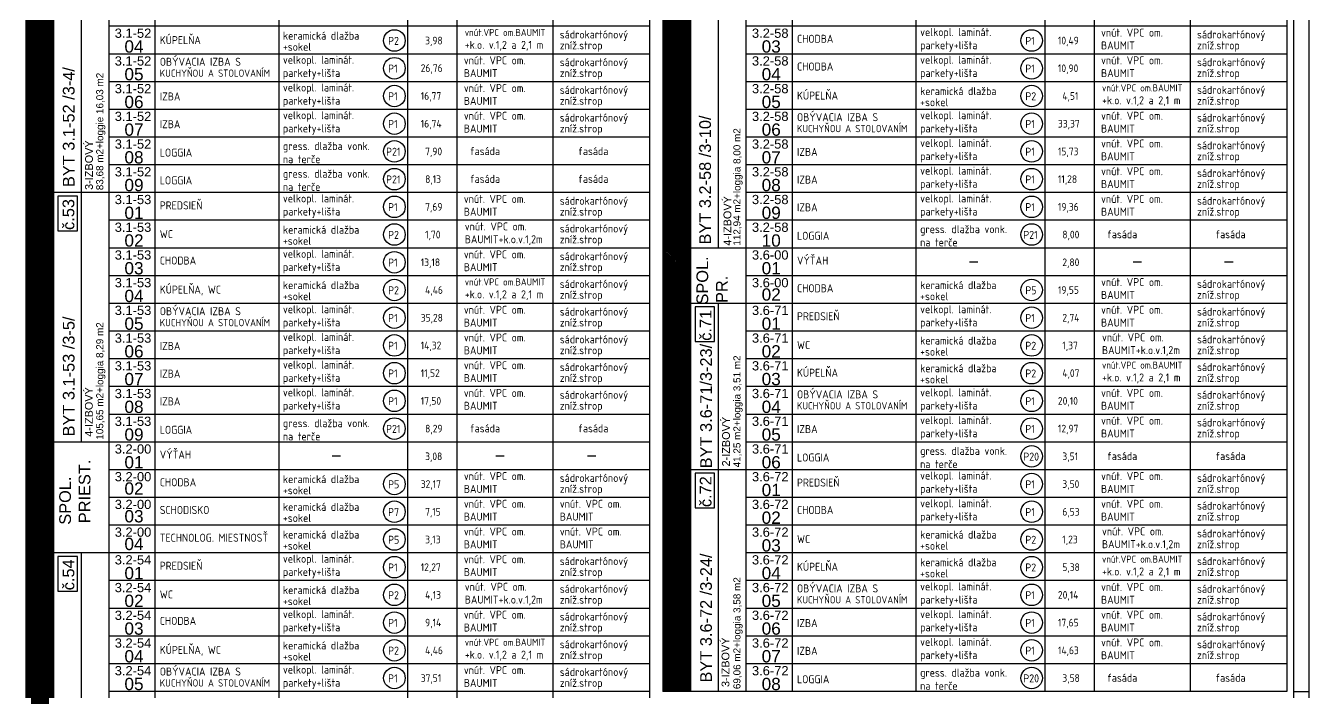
# Model space of a CAD drawing. Extents: x 4511820 to 5180432, y -1526536 to -944957.
# Drawn here: x 5044187 to 5065037, y -1159347 to -1148524 of the extents above; entities that cross this region are included whole.
import ezdxf

# ---------------------------------------------------------------- set-up
doc = ezdxf.new("R2010")
doc.units = 0
doc.header["$MEASUREMENT"] = 0
for name, color, linetype in [('MÚRY', 1, 'CONTINUOUS'), ('TENKÁ', 7, 'CONTINUOUS'), ('ŠRAFY', 82, 'CONTINUOUS')]:
    doc.layers.add(name, color=color, linetype=linetype)
doc.styles.add('ARIAL', font='arial.ttf')
doc.styles.add('Style-Arial', font='arial.ttf')
doc.styles.add('STYLE1', font='isocp.shx')
pattern_1 = [(45, (150, 220.894), (-13.25825215, 13.25825215), [])]
pattern_2 = [(45, (0, 220.894), (-13.25825215, 13.25825215), [])]

msp = doc.modelspace()

# ---------------------------------------------------------------- hatches: boundary and pattern name
at = {"layer": 'ŠRAFY'}
h = msp.add_hatch(dxfattribs=at)
h.set_pattern_fill('ANSI31', color=132, scale=150)
h.set_pattern_definition(pattern_1)
h.paths.add_polyline_path([(5044187, -1155283.522), (5044637, -1155283.522), (5044637, -1135483.522), (5044187, -1135483.522)])
h.paths.add_polyline_path([(5044281.769, -1146178.577), (5044281.769, -1144747.097), (5044573.379, -1144747.097), (5044573.379, -1146178.577)], flags=24)
h = msp.add_hatch(dxfattribs=at)
h.set_pattern_fill('ANSI31', color=213, scale=150)
h.set_pattern_definition(pattern_2)
h.paths.add_polyline_path([(5054987, -1152133.522), (5054987, -1135483.522), (5054537, -1135483.522), (5054537, -1152133.522)])
h.paths.add_polyline_path([(5054631.769, -1145140.077), (5054631.769, -1143673.863), (5054923.379, -1143673.863), (5054923.379, -1145140.077)], flags=24)
h = msp.add_hatch(dxfattribs=at)
h.set_pattern_fill('ANSI31', color=63, scale=150)
h.set_pattern_definition(pattern_2)
h.paths.add_polyline_path([(5054987, -1152133.522), (5054537, -1152133.522), (5054537, -1159333.522), (5054987, -1159333.522)])
h.paths.add_polyline_path([(5054631.769, -1156140.577), (5054631.769, -1154672.548), (5054923.379, -1154672.548), (5054923.379, -1156140.577)], flags=24)
h = msp.add_hatch(dxfattribs=at)
h.set_pattern_fill('ANSI31', color=213, scale=150)
h.set_pattern_definition(pattern_1)
h.paths.add_polyline_path([(5044187, -1161583.522), (5044637, -1161583.522), (5044637, -1157083.522), (5044637, -1155283.522), (5044187, -1155283.522)])
h.paths.add_polyline_path([(5044281.769, -1159536.077), (5044281.769, -1158069.863), (5044573.379, -1158069.863), (5044573.379, -1159536.077)], flags=24)

# ---------------------------------------------------------------- linework, layer by layer
at = {"layer": 'MÚRY', "ltscale": 0.25}
for p, q in [((5054319.714, -1151233.522), (5044637, -1151233.522)), ((5064669.714, -1152133.522), (5054537, -1152133.522)), ((5064669.714, -1153033.522), (5054987, -1153033.522)), ((5064669.714, -1153033.522), (5054987, -1153033.522)), ((5054319.714, -1155283.522), (5044187, -1155283.522)), ((5064669.714, -1155733.522), (5054987, -1155733.522)), ((5064669.714, -1155733.522), (5054987, -1155733.522)), ((5064669.714, -1155733.522), (5054987, -1155733.522)), ((5054319.714, -1157083.522), (5044637, -1157083.522)), ((5064669.714, -1159333.522), (5054537, -1159333.522)), ((5064669.714, -1159333.522), (5054537, -1159333.522))]:
    msp.add_line(p, q, dxfattribs=at)
at = {"layer": 'TENKÁ', "color": 7}
for p, q in [((5065037, -1174183.522), (5065037, -1133488.497)), ((5064787, -1173933.522), (5064787, -1133738.497))]:
    msp.add_line(p, q, dxfattribs=at)
at = {"layer": 'TENKÁ', "linetype": 'Continuous'}
for p, q in [((5046287, -1134833.522), (5046287, -1161583.522)), ((5056637, -1134833.522), (5056637, -1159333.522)), ((5064669.714, -1152583.522), (5055887, -1152583.522)), ((5054319.714, -1155733.522), (5045537, -1155733.522)), ((5054319.714, -1156183.522), (5045537, -1156183.522)), ((5054319.714, -1156633.522), (5045537, -1156633.522))]:
    msp.add_line(p, q, dxfattribs=at)
at = {"layer": 'TENKÁ', "ltscale": 0.25}
for p, q in [((5048296.88, -1134833.522), (5048296.88, -1161583.522)), ((5050390.188, -1134833.522), (5050390.188, -1161583.522)), ((5051195.393, -1161583.522), (5051195.393, -1134833.522)), ((5052754.225, -1161583.522), (5052754.225, -1134833.522)), ((5058646.88, -1134833.522), (5058646.88, -1159333.522)), ((5060740.188, -1134833.522), (5060740.188, -1159333.522)), ((5061545.393, -1159333.522), (5061545.393, -1134833.522)), ((5063104.225, -1159333.522), (5063104.225, -1134833.522)), ((5044187, -1135483.522), (5044187, -1161583.522)), ((5044637, -1135483.522), (5044637, -1161583.522)), ((5045537, -1135483.522), (5045537, -1161583.522)), ((5054319.714, -1135483.522), (5054319.714, -1161583.522)), ((5054537, -1135483.522), (5054537, -1159333.522)), ((5054987, -1135483.522), (5054987, -1159333.522)), ((5055437, -1135483.522), (5055437, -1152133.522)), ((5055887, -1135483.522), (5055887, -1159333.522)), ((5064669.714, -1135483.522), (5064669.714, -1159333.522)), ((5045087, -1136833.522), (5045087, -1155283.522)), ((5053684.174, -1148533.522), (5045537, -1148533.522)), ((5054319.714, -1148533.522), (5045537, -1148533.522)), ((5064034.174, -1148533.522), (5055887, -1148533.522)), ((5064669.714, -1148533.522), (5055887, -1148533.522)), ((5053684.174, -1148983.522), (5045537, -1148983.522)), ((5054319.714, -1148983.522), (5045537, -1148983.522)), ((5064034.174, -1148983.522), (5055887, -1148983.522)), ((5064669.714, -1148983.522), (5055887, -1148983.522)), ((5053684.174, -1149433.522), (5045537, -1149433.522)), ((5054319.714, -1149433.522), (5045537, -1149433.522)), ((5064034.174, -1149433.522), (5055887, -1149433.522)), ((5064669.714, -1149433.522), (5055887, -1149433.522)), ((5054319.714, -1149883.522), (5045537, -1149883.522)), ((5064034.174, -1149883.522), (5055887, -1149883.522)), ((5064669.714, -1149883.522), (5055887, -1149883.522)), ((5054319.714, -1150333.522), (5045537, -1150333.522)), ((5064669.714, -1150333.522), (5055887, -1150333.522)), ((5054319.714, -1150783.522), (5045537, -1150783.522)), ((5064669.714, -1150783.522), (5055887, -1150783.522)), ((5064669.714, -1151233.522), (5055887, -1151233.522)), ((5053684.174, -1151683.522), (5045537, -1151683.522)), ((5054319.714, -1151683.522), (5045537, -1151683.522)), ((5064669.714, -1151683.522), (5055887, -1151683.522)), ((5053684.174, -1152133.522), (5045537, -1152133.522)), ((5054319.714, -1152133.522), (5045537, -1152133.522)), ((5053684.174, -1152583.522), (5045537, -1152583.522)), ((5054319.714, -1152583.522), (5045537, -1152583.522)), ((5053684.174, -1153033.522), (5045537, -1153033.522)), ((5054319.714, -1153033.522), (5045537, -1153033.522)), ((5055437, -1153033.522), (5055437, -1159333.522)), ((5054319.714, -1153483.522), (5045537, -1153483.522)), ((5064034.174, -1153483.522), (5055887, -1153483.522)), ((5064669.714, -1153483.522), (5055887, -1153483.522)), ((5054319.714, -1153933.522), (5045537, -1153933.522)), ((5064034.174, -1153933.522), (5055887, -1153933.522)), ((5064669.714, -1153933.522), (5055887, -1153933.522)), ((5054319.714, -1154383.522), (5045537, -1154383.522)), ((5064034.174, -1154383.522), (5055887, -1154383.522)), ((5064669.714, -1154383.522), (5055887, -1154383.522)), ((5054319.714, -1154833.522), (5045537, -1154833.522)), ((5064034.174, -1154833.522), (5055887, -1154833.522)), ((5064669.714, -1154833.522), (5055887, -1154833.522)), ((5064034.174, -1155283.522), (5055887, -1155283.522)), ((5064669.714, -1155283.522), (5055887, -1155283.522)), ((5064034.174, -1156183.522), (5055887, -1156183.522)), ((5064669.714, -1156183.522), (5055887, -1156183.522)), ((5064034.174, -1156633.522), (5055887, -1156633.522)), ((5064669.714, -1156633.522), (5055887, -1156633.522)), ((5045087, -1157083.522), (5045087, -1161583.522)), ((5064034.174, -1157083.522), (5055887, -1157083.522)), ((5064669.714, -1157083.522), (5055887, -1157083.522)), ((5053684.174, -1157533.522), (5045537, -1157533.522)), ((5054319.714, -1157533.522), (5045537, -1157533.522)), ((5064034.174, -1157533.522), (5055887, -1157533.522)), ((5064669.714, -1157533.522), (5055887, -1157533.522)), ((5053684.174, -1157983.522), (5045537, -1157983.522)), ((5054319.714, -1157983.522), (5045537, -1157983.522)), ((5064034.174, -1157983.522), (5055887, -1157983.522)), ((5064669.714, -1157983.522), (5055887, -1157983.522)), ((5053684.174, -1158433.522), (5045537, -1158433.522)), ((5054319.714, -1158433.522), (5045537, -1158433.522)), ((5064669.714, -1158433.522), (5055887, -1158433.522)), ((5053684.174, -1158883.522), (5045537, -1158883.522)), ((5054319.714, -1158883.522), (5045537, -1158883.522)), ((5064669.714, -1158883.522), (5055887, -1158883.522)), ((5053684.174, -1159333.522), (5045537, -1159333.522)), ((5054319.714, -1159333.522), (5045537, -1159333.522)), ((5064787, -1159333.522), (5065037, -1159333.522))]:
    msp.add_line(p, q, dxfattribs=at)
at = {"layer": 'TENKÁ'}
for p, q in [((5059514.714, -1152358.606), (5059652.214, -1152358.606)), ((5062173.714, -1152358.606), (5062311.214, -1152358.606)), ((5063660.714, -1152358.606), (5063798.214, -1152358.606)), ((5049164.714, -1155508.606), (5049302.214, -1155508.606)), ((5051823.714, -1155508.606), (5051961.214, -1155508.606)), ((5053310.714, -1155508.606), (5053448.214, -1155508.606))]:
    msp.add_line(p, q, dxfattribs=at)
at = {"layer": 'TENKÁ', "ltscale": 0.25}
for points in [[(5045026.214, -1151289.106), (5044710.214, -1151289.106), (5044710.214, -1151853.606), (5045026.214, -1151853.606)], [(5055376.214, -1153089.106), (5055060.214, -1153089.106), (5055060.214, -1153653.606), (5055376.214, -1153653.606)], [(5055376.214, -1155789.106), (5055060.214, -1155789.106), (5055060.214, -1156353.606), (5055376.214, -1156353.606)], [(5045026.214, -1157139.106), (5044710.214, -1157139.106), (5044710.214, -1157703.606), (5045026.214, -1157703.606)]]:
    msp.add_lwpolyline(points, close=True, dxfattribs=at)
for centre in [(5050176.714, -1148764.797), (5060526.714, -1148764.797), (5050176.714, -1149214.797), (5060526.714, -1149214.797), (5050176.714, -1149664.797), (5060526.714, -1149664.797), (5050176.714, -1150114.797), (5060526.714, -1150114.797), (5050176.714, -1150564.797), (5060526.714, -1150564.797), (5050176.714, -1151014.797), (5060526.714, -1151014.797), (5050176.714, -1151464.797), (5060526.714, -1151464.797), (5050176.714, -1151914.797), (5060526.714, -1151914.797), (5050176.714, -1152364.797), (5050176.714, -1152814.797), (5060526.714, -1152814.797), (5050176.714, -1153264.797), (5060526.714, -1153264.797), (5050176.714, -1153714.797), (5060526.714, -1153714.797), (5050176.714, -1154164.797), (5060526.714, -1154164.797), (5050176.714, -1154614.797), (5060526.714, -1154614.797), (5050176.714, -1155064.797), (5060526.714, -1155064.797), (5060526.714, -1155514.797), (5050176.714, -1155964.797), (5060526.714, -1155964.797), (5050176.714, -1156414.797), (5060526.714, -1156414.797), (5050176.714, -1156864.797), (5060526.714, -1156864.797), (5050176.714, -1157314.797), (5060526.714, -1157314.797), (5050176.714, -1157764.797), (5060526.714, -1157764.797), (5050176.714, -1158214.797), (5060526.714, -1158214.797), (5050176.714, -1158664.797), (5060526.714, -1158664.797), (5050176.714, -1159114.797), (5060526.714, -1159114.797)]:
    msp.add_circle(centre, 175, dxfattribs=at)

# ---------------------------------------------------------------- texts
at = {"layer": 'TENKÁ', "lineweight": 40, "ltscale": 0.25, "style": 'ARIAL'}
for s, height, p in [('3.1-52', 150, (5045633.769, -1148720.792)), ('3.2-58', 150, (5055983.769, -1148720.792)), ('04', 200, (5045791.311, -1148961.292)), ('03', 200, (5056141.311, -1148961.292)), ('3.1-52', 150, (5045633.769, -1149170.792)), ('3.2-58', 150, (5055983.769, -1149170.792)), ('05', 200, (5045791.311, -1149411.292)), ('04', 200, (5056141.311, -1149411.292)), ('3.1-52', 150, (5045633.769, -1149620.792)), ('06', 200, (5045791.311, -1149861.292)), ('3.2-58', 150, (5055983.769, -1149620.792)), ('05', 200, (5056141.311, -1149861.292)), ('3.1-52', 150, (5045633.769, -1150070.792)), ('3.2-58', 150, (5055983.769, -1150070.792)), ('07', 200, (5045791.311, -1150311.292)), ('06', 200, (5056141.311, -1150311.292)), ('3.1-52', 150, (5045633.769, -1150520.792)), ('3.2-58', 150, (5055983.769, -1150520.792)), ('08', 200, (5045791.311, -1150761.292)), ('07', 200, (5056141.311, -1150761.292)), ('3.1-52', 150, (5045633.769, -1150970.792)), ('3.2-58', 150, (5055983.769, -1150970.792)), ('09', 200, (5045791.311, -1151211.292)), ('08', 200, (5056141.311, -1151211.292)), ('3.1-53', 150, (5045633.769, -1151420.792)), ('3.2-58', 150, (5055983.769, -1151420.792)), ('01', 200, (5045791.311, -1151661.292)), ('09', 200, (5056141.311, -1151661.292)), ('3.1-53', 150, (5045633.769, -1151870.792)), ('3.2-58', 150, (5055983.769, -1151870.792)), ('02', 200, (5045791.311, -1152111.292)), ('10', 200, (5056141.311, -1152111.292)), ('3.1-53', 150, (5045633.769, -1152320.792)), ('3.6-00', 150, (5055983.769, -1152320.792)), ('03', 200, (5045791.311, -1152561.292)), ('01', 200, (5056141.311, -1152561.292)), ('3.1-53', 150, (5045633.769, -1152770.792)), ('3.6-00', 150, (5055983.769, -1152770.792)), ('02', 200, (5056141.311, -1152987.792)), ('04', 200, (5045791.311, -1153011.292)), ('3.1-53', 150, (5045633.769, -1153220.792)), ('3.6-71', 150, (5055983.769, -1153220.792)), ('05', 200, (5045791.311, -1153461.292)), ('01', 200, (5056141.311, -1153461.292)), ('3.1-53', 150, (5045633.769, -1153670.792)), ('3.6-71', 150, (5055983.769, -1153670.792)), ('06', 200, (5045791.311, -1153911.292)), ('02', 200, (5056141.311, -1153911.292)), ('3.1-53', 150, (5045633.769, -1154120.792)), ('3.6-71', 150, (5055983.769, -1154120.792)), ('07', 200, (5045791.311, -1154361.292)), ('03', 200, (5056141.311, -1154361.292)), ('3.1-53', 150, (5045633.769, -1154570.792)), ('3.6-71', 150, (5055983.769, -1154570.792)), ('08', 200, (5045791.311, -1154811.292)), ('04', 200, (5056141.311, -1154811.292)), ('3.1-53', 150, (5045633.769, -1155020.792)), ('3.6-71', 150, (5055983.769, -1155020.792)), ('09', 200, (5045791.311, -1155261.292)), ('05', 200, (5056141.311, -1155261.292)), ('3.2-00', 150, (5045633.769, -1155470.792)), ('3.6-71', 150, (5055983.769, -1155470.792)), ('01', 200, (5045791.311, -1155711.292)), ('06', 200, (5056141.311, -1155711.292)), ('3.2-00', 150, (5045633.769, -1155920.792)), ('3.6-72', 150, (5055983.769, -1155920.792)), ('02', 200, (5045791.311, -1156137.792)), ('01', 200, (5056141.311, -1156161.292)), ('3.2-00', 150, (5045633.769, -1156370.792)), ('3.6-72', 150, (5055983.769, -1156370.792)), ('03', 200, (5045791.311, -1156587.792)), ('02', 200, (5056141.311, -1156611.292)), ('3.2-00', 150, (5045633.769, -1156820.792)), ('3.6-72', 150, (5055983.769, -1156820.792)), ('04', 200, (5045791.311, -1157037.792)), ('03', 200, (5056141.311, -1157061.292)), ('3.2-54', 150, (5045633.769, -1157270.792)), ('3.6-72', 150, (5055983.769, -1157270.792)), ('01', 200, (5045791.311, -1157511.292)), ('04', 200, (5056141.311, -1157511.292)), ('3.2-54', 150, (5045633.769, -1157720.792)), ('3.6-72', 150, (5055983.769, -1157720.792)), ('02', 200, (5045791.311, -1157961.292)), ('05', 200, (5056141.311, -1157961.292)), ('3.2-54', 150, (5045633.769, -1158170.792)), ('03', 200, (5045791.311, -1158411.292)), ('3.6-72', 150, (5055983.769, -1158170.792)), ('06', 200, (5056141.311, -1158411.292)), ('3.2-54', 150, (5045633.769, -1158620.792)), ('3.6-72', 150, (5055983.769, -1158620.792)), ('04', 200, (5045791.311, -1158861.292)), ('07', 200, (5056141.311, -1158861.292)), ('3.2-54', 150, (5045633.769, -1159070.792)), ('3.6-72', 150, (5055983.769, -1159070.792)), ('05', 200, (5045791.311, -1159311.292)), ('08', 200, (5056141.311, -1159311.292))]:
    msp.add_text(s, height=height, dxfattribs=at).set_placement(p)
at = {"layer": 'TENKÁ', "ltscale": 0.25, "style": 'STYLE1'}
for s, height, p in [('keramická dlažba', 130, (5048365.45, -1148750.93)), ('vnút.VPC om.BAUMIT', 115, (5051319.141, -1148691.936)), ('sádrokartónový', 130, (5052862.939, -1148731.185)), ('velkopl. laminát.', 130, (5058715.45, -1148692.397)), ('vnút. VPC om.', 130, (5061654.107, -1148701.307)), ('sádrokartónový', 130, (5063212.939, -1148731.185)), ('+sokel', 130, (5048365.45, -1148931.412)), ('P2', 130, (5050073.95, -1148835.054)), (' 3,98', 125, (5050603.607, -1148827.807)), ('+k.o. v.1,2 a 2,1 m', 130, (5051319.141, -1148900.045)), ('zníž.strop', 130, (5052862.939, -1148907.895)), ('parkety+lišta', 130, (5058715.45, -1148906.054)), ('P1', 130, (5060423.95, -1148835.054)), ('10,49', 125, (5060953.607, -1148827.807)), ('BAUMIT', 130, (5061654.107, -1148909.415)), ('zníž.strop', 130, (5063212.939, -1148907.895)), ('velkopl. laminát.', 130, (5048365.45, -1149142.397)), ('vnút. VPC om.', 130, (5051304.107, -1149151.307)), ('velkopl. laminát.', 130, (5058715.45, -1149142.397)), ('vnút. VPC om.', 130, (5061654.107, -1149151.307)), ('parkety+lišta', 130, (5048365.45, -1149356.054)), ('P1', 130, (5050073.95, -1149285.054)), ('26,76', 125, (5050603.607, -1149274.807)), ('BAUMIT', 130, (5051304.107, -1149359.415)), ('sádrokartónový', 130, (5052862.939, -1149181.185)), ('zníž.strop', 130, (5052862.939, -1149357.895)), ('parkety+lišta', 130, (5058715.45, -1149356.054)), ('P1', 130, (5060423.95, -1149285.054)), ('10,90', 125, (5060953.607, -1149277.807)), ('BAUMIT', 130, (5061654.107, -1149359.415)), ('sádrokartónový', 130, (5063212.939, -1149181.185)), ('zníž.strop', 130, (5063212.939, -1149357.895)), ('velkopl. laminát.', 130, (5048365.45, -1149592.397)), ('P1', 130, (5050073.95, -1149735.054)), ('16,77', 125, (5050603.607, -1149727.807)), ('vnút. VPC om.', 130, (5051304.107, -1149601.307)), ('sádrokartónový', 130, (5052862.939, -1149631.185)), ('keramická dlažba', 130, (5058715.45, -1149650.93)), ('P2', 130, (5060423.95, -1149735.054)), (' 4,51', 125, (5060953.607, -1149727.807)), ('vnút.VPC om.BAUMIT', 115, (5061669.141, -1149591.936)), ('sádrokartónový', 130, (5063212.939, -1149631.185)), ('parkety+lišta', 130, (5048365.45, -1149806.054)), ('BAUMIT', 130, (5051304.107, -1149809.415)), ('zníž.strop', 130, (5052862.939, -1149807.895)), ('+sokel', 130, (5058715.45, -1149831.412)), ('+k.o. v.1,2 a 2,1 m', 130, (5061669.141, -1149800.045)), ('zníž.strop', 130, (5063212.939, -1149807.895)), ('velkopl. laminát.', 130, (5048365.45, -1150042.397)), ('P1', 130, (5050073.95, -1150185.054)), ('16,74', 125, (5050603.607, -1150177.807)), ('vnút. VPC om.', 130, (5051304.107, -1150051.307)), ('sádrokartónový', 130, (5052862.939, -1150081.185)), ('velkopl. laminát.', 130, (5058715.45, -1150042.397)), ('P1', 130, (5060423.95, -1150185.054)), ('33,37', 125, (5060953.607, -1150177.807)), ('vnút. VPC om.', 130, (5061654.107, -1150051.307)), ('sádrokartónový', 130, (5063212.939, -1150081.185)), ('parkety+lišta', 130, (5048365.45, -1150256.054)), ('BAUMIT', 130, (5051304.107, -1150259.415)), ('zníž.strop', 130, (5052862.939, -1150257.895)), ('parkety+lišta', 130, (5058715.45, -1150256.054)), ('BAUMIT', 130, (5061654.107, -1150259.415)), ('zníž.strop', 130, (5063212.939, -1150257.895)), ('gress. dlažba vonk.', 130, (5048365.45, -1150542.397)), (' 7,90', 125, (5050603.607, -1150627.807)), ('fasáda', 130, (5051404.107, -1150625.571)), ('fasáda', 130, (5053162.939, -1150625.571)), ('velkopl. laminát.', 130, (5058715.45, -1150492.397)), ('15,73', 125, (5060953.607, -1150627.807)), ('vnút. VPC om.', 130, (5061654.107, -1150501.307)), ('sádrokartónový', 130, (5063212.939, -1150531.185)), ('na terče', 130, (5048365.45, -1150756.054)), ('P21', 130, (5050040.95, -1150635.054)), ('parkety+lišta', 130, (5058715.45, -1150706.054)), ('P1', 130, (5060423.95, -1150635.054)), ('BAUMIT', 130, (5061654.107, -1150709.415)), ('zníž.strop', 130, (5063212.939, -1150707.895)), ('gress. dlažba vonk.', 130, (5048365.45, -1150992.397)), ('velkopl. laminát.', 130, (5058715.45, -1150942.397)), ('vnút. VPC om.', 130, (5061654.107, -1150951.307)), ('sádrokartónový', 130, (5063212.939, -1150981.185)), ('na terče', 130, (5048365.45, -1151206.054)), ('P21', 130, (5050040.95, -1151085.054)), (' 8,13', 125, (5050603.607, -1151077.807)), ('fasáda', 130, (5051404.107, -1151075.571)), ('fasáda', 130, (5053162.939, -1151075.571)), ('parkety+lišta', 130, (5058715.45, -1151156.054)), ('P1', 130, (5060423.95, -1151085.054)), ('11,28', 125, (5060953.607, -1151077.807)), ('BAUMIT', 130, (5061654.107, -1151159.415)), ('zníž.strop', 130, (5063212.939, -1151157.895)), ('velkopl. laminát.', 130, (5048365.45, -1151392.397)), ('vnút. VPC om.', 130, (5051304.107, -1151401.307)), ('sádrokartónový', 130, (5052862.939, -1151431.185)), ('velkopl. laminát.', 130, (5058715.45, -1151392.397)), ('vnút. VPC om.', 130, (5061654.107, -1151401.307)), ('sádrokartónový', 130, (5063212.939, -1151431.185)), ('parkety+lišta', 130, (5048365.45, -1151606.054)), ('P1', 130, (5050073.95, -1151535.054)), (' 7,69', 125, (5050603.607, -1151527.807)), ('BAUMIT', 130, (5051304.107, -1151609.415)), ('zníž.strop', 130, (5052862.939, -1151607.895)), ('parkety+lišta', 130, (5058715.45, -1151606.054)), ('P1', 130, (5060423.95, -1151535.054)), ('19,36', 125, (5060953.607, -1151527.807)), ('BAUMIT', 130, (5061654.107, -1151609.415)), ('zníž.strop', 130, (5063212.939, -1151607.895)), ('vnút. VPC om.', 130, (5051319.141, -1151848.244)), ('sádrokartónový', 130, (5052862.939, -1151881.185)), ('+sokel', 130, (5048365.45, -1152081.412)), ('keramická dlažba', 130, (5048365.45, -1151900.93)), ('P2', 130, (5050073.95, -1151985.054)), (' 1,70', 125, (5050603.607, -1151977.807)), ('BAUMIT+k.o.v.1,2m', 130, (5051319.141, -1152056.352)), ('zníž.strop', 130, (5052862.939, -1152057.895)), ('gress. dlažba vonk.', 130, (5058715.45, -1151892.397)), ('P21', 130, (5060390.95, -1151985.054)), (' 8,00', 125, (5060953.607, -1151977.807)), ('fasáda', 130, (5061754.107, -1151975.571)), ('fasáda', 130, (5063512.939, -1151975.571)), ('velkopl. laminát.', 130, (5048365.45, -1152292.397)), ('vnút. VPC om.', 130, (5051304.107, -1152301.307)), ('na terče', 130, (5058715.45, -1152106.054)), ('parkety+lišta', 130, (5048365.45, -1152506.054)), ('P1', 130, (5050073.95, -1152435.054)), ('13,18', 125, (5050603.607, -1152427.807)), ('BAUMIT', 130, (5051304.107, -1152509.415)), ('sádrokartónový', 130, (5052862.939, -1152331.185)), ('zníž.strop', 130, (5052862.939, -1152507.895)), (' 2,80', 125, (5060953.607, -1152427.807)), ('keramická dlažba', 130, (5048365.45, -1152800.93)), ('P2', 130, (5050073.95, -1152885.054)), (' 4,46', 125, (5050603.607, -1152877.807)), ('vnút.VPC om.BAUMIT', 115, (5051319.141, -1152741.936)), ('sádrokartónový', 130, (5052862.939, -1152781.185)), ('P5', 130, (5060423.95, -1152885.054)), ('19,55', 125, (5060953.607, -1152877.807)), ('vnút. VPC om.', 130, (5061654.107, -1152751.307)), ('sádrokartónový', 130, (5063212.939, -1152781.185)), ('+sokel', 130, (5048365.45, -1152981.412)), ('+k.o. v.1,2 a 2,1 m', 130, (5051319.141, -1152950.045)), ('zníž.strop', 130, (5052862.939, -1152957.895)), ('BAUMIT', 130, (5061654.107, -1152959.415)), ('zníž.strop', 130, (5063212.939, -1152957.895)), ('velkopl. laminát.', 130, (5048365.45, -1153192.397)), ('P1', 130, (5050073.95, -1153335.054)), ('35,28', 125, (5050603.607, -1153327.807)), ('vnút. VPC om.', 130, (5051304.107, -1153201.307)), ('sádrokartónový', 130, (5052862.939, -1153231.185)), ('velkopl. laminát.', 130, (5058715.45, -1153192.397)), ('P1', 130, (5060423.95, -1153335.054)), (' 2,74', 125, (5060953.607, -1153327.807)), ('vnút. VPC om.', 130, (5061654.107, -1153201.307)), ('sádrokartónový', 130, (5063212.939, -1153231.185)), ('parkety+lišta', 130, (5048365.45, -1153406.054)), ('BAUMIT', 130, (5051304.107, -1153409.415)), ('zníž.strop', 130, (5052862.939, -1153407.895)), ('parkety+lišta', 130, (5058715.45, -1153406.054)), ('BAUMIT', 130, (5061654.107, -1153409.415)), ('zníž.strop', 130, (5063212.939, -1153407.895)), ('velkopl. laminát.', 130, (5048365.45, -1153642.397)), ('vnút. VPC om.', 130, (5051304.107, -1153651.307)), ('sádrokartónový', 130, (5052862.939, -1153681.185)), ('keramická dlažba', 130, (5058715.45, -1153700.93)), ('vnút. VPC om.', 130, (5061669.141, -1153648.244)), ('sádrokartónový', 130, (5063212.939, -1153681.185)), ('parkety+lišta', 130, (5048365.45, -1153856.054)), ('P1', 130, (5050073.95, -1153785.054)), ('14,32', 125, (5050603.607, -1153777.807)), ('BAUMIT', 130, (5051304.107, -1153859.415)), ('zníž.strop', 130, (5052862.939, -1153857.895)), ('+sokel', 130, (5058715.45, -1153881.412)), ('P2', 130, (5060423.95, -1153785.054)), (' 1,37', 125, (5060953.607, -1153777.807)), ('BAUMIT+k.o.v.1,2m', 130, (5061669.141, -1153856.352)), ('zníž.strop', 130, (5063212.939, -1153857.895)), ('velkopl. laminát.', 130, (5048365.45, -1154092.397)), ('vnút. VPC om.', 130, (5051304.107, -1154101.307)), ('sádrokartónový', 130, (5052862.939, -1154131.185)), ('keramická dlažba', 130, (5058715.45, -1154150.93)), ('vnút.VPC om.BAUMIT', 115, (5061669.141, -1154091.936)), ('sádrokartónový', 130, (5063212.939, -1154131.185)), ('parkety+lišta', 130, (5048365.45, -1154306.054)), ('P1', 130, (5050073.95, -1154235.054)), ('11,52', 125, (5050603.607, -1154227.807)), ('BAUMIT', 130, (5051304.107, -1154309.415)), ('zníž.strop', 130, (5052862.939, -1154307.895)), ('+sokel', 130, (5058715.45, -1154331.412)), ('P2', 130, (5060423.95, -1154235.054)), (' 4,07', 125, (5060953.607, -1154227.807)), ('+k.o. v.1,2 a 2,1 m', 130, (5061669.141, -1154300.045)), ('zníž.strop', 130, (5063212.939, -1154307.895)), ('velkopl. laminát.', 130, (5048365.45, -1154542.397)), ('vnút. VPC om.', 130, (5051304.107, -1154551.307)), ('sádrokartónový', 130, (5052862.939, -1154581.185)), ('velkopl. laminát.', 130, (5058715.45, -1154542.397)), ('vnút. VPC om.', 130, (5061654.107, -1154551.307)), ('sádrokartónový', 130, (5063212.939, -1154581.185)), ('parkety+lišta', 130, (5048365.45, -1154756.054)), ('P1', 130, (5050073.95, -1154685.054)), ('17,50', 125, (5050603.607, -1154677.807)), ('BAUMIT', 130, (5051304.107, -1154759.415)), ('zníž.strop', 130, (5052862.939, -1154757.895)), ('parkety+lišta', 130, (5058715.45, -1154756.054)), ('P1', 130, (5060423.95, -1154685.054)), ('20,10', 125, (5060953.607, -1154677.807)), ('BAUMIT', 130, (5061654.107, -1154759.415)), ('zníž.strop', 130, (5063212.939, -1154757.895)), ('velkopl. laminát.', 130, (5058715.45, -1154992.397)), ('vnút. VPC om.', 130, (5061654.107, -1155001.307)), ('gress. dlažba vonk.', 130, (5048365.45, -1155042.397)), ('P21', 130, (5050040.95, -1155135.054)), (' 8,29', 125, (5050603.607, -1155127.807)), ('fasáda', 130, (5051404.107, -1155125.571)), ('fasáda', 130, (5053162.939, -1155125.571)), ('parkety+lišta', 130, (5058715.45, -1155206.054)), ('P1', 130, (5060423.95, -1155135.054)), ('12,97', 125, (5060953.607, -1155127.807)), ('BAUMIT', 130, (5061654.107, -1155209.415)), ('sádrokartónový', 130, (5063212.939, -1155031.185)), ('zníž.strop', 130, (5063212.939, -1155207.895)), ('na terče', 130, (5048365.45, -1155256.054)), (' 3,08', 125, (5050603.607, -1155577.807)), ('gress. dlažba vonk.', 130, (5058715.45, -1155492.397)), ('P20', 130, (5060390.95, -1155585.054)), (' 3,51', 125, (5060953.607, -1155577.807)), ('fasáda', 130, (5061754.107, -1155575.571)), ('fasáda', 130, (5063512.939, -1155575.571)), ('na terče', 130, (5058715.45, -1155706.054)), ('P5', 130, (5050073.95, -1156035.054)), ('32,17', 125, (5050603.607, -1156027.807)), ('vnút. VPC om.', 130, (5051304.107, -1155901.307)), ('sádrokartónový', 130, (5052862.939, -1155931.185)), ('velkopl. laminát.', 130, (5058715.45, -1155892.397)), ('P1', 130, (5060423.95, -1156035.054)), (' 3,50', 125, (5060953.607, -1156027.807)), ('vnút. VPC om.', 130, (5061654.107, -1155901.307)), ('sádrokartónový', 130, (5063212.939, -1155931.185)), ('BAUMIT', 130, (5051304.107, -1156109.415)), ('zníž.strop', 130, (5052862.939, -1156107.895)), ('parkety+lišta', 130, (5058715.45, -1156106.054)), ('BAUMIT', 130, (5061654.107, -1156109.415)), ('zníž.strop', 130, (5063212.939, -1156107.895)), ('vnút. VPC om.', 130, (5051304.107, -1156351.307)), ('vnút. VPC om.', 130, (5052862.939, -1156351.307)), ('velkopl. laminát.', 130, (5058715.45, -1156342.397)), ('vnút. VPC om.', 130, (5061654.107, -1156351.307)), ('sádrokartónový', 130, (5063212.939, -1156381.185)), ('P7', 130, (5050073.95, -1156485.054)), (' 7,15', 125, (5050603.607, -1156477.807)), ('BAUMIT', 130, (5051304.107, -1156559.415)), ('BAUMIT', 130, (5052862.939, -1156559.415)), ('parkety+lišta', 130, (5058715.45, -1156556.054)), ('P1', 130, (5060423.95, -1156485.054)), (' 6,53', 125, (5060953.607, -1156477.807)), ('BAUMIT', 130, (5061654.107, -1156559.415)), ('zníž.strop', 130, (5063212.939, -1156557.895)), ('vnút. VPC om.', 130, (5051304.107, -1156801.307)), ('vnút. VPC om.', 130, (5052862.939, -1156801.307)), ('keramická dlažba', 130, (5058715.45, -1156850.93)), ('vnút. VPC om.', 130, (5061669.141, -1156798.244)), ('sádrokartónový', 130, (5063212.939, -1156831.185)), ('P5', 130, (5050073.95, -1156935.054)), (' 3,13', 125, (5050603.607, -1156927.807)), ('BAUMIT', 130, (5051304.107, -1157009.415)), ('BAUMIT', 130, (5052862.939, -1157009.415)), ('+sokel', 130, (5058715.45, -1157031.412)), ('P2', 130, (5060423.95, -1156935.054)), (' 1,23', 125, (5060953.607, -1156927.807)), ('BAUMIT+k.o.v.1,2m', 130, (5061669.141, -1157006.352)), ('zníž.strop', 130, (5063212.939, -1157007.895)), ('velkopl. laminát.', 130, (5048365.45, -1157242.397)), ('vnút. VPC om.', 130, (5051304.107, -1157251.307)), ('sádrokartónový', 130, (5052862.939, -1157281.185)), ('keramická dlažba', 130, (5058715.45, -1157300.93)), ('vnút.VPC om.BAUMIT', 115, (5061669.141, -1157241.936)), ('sádrokartónový', 130, (5063212.939, -1157281.185)), ('parkety+lišta', 130, (5048365.45, -1157456.054)), ('P1', 130, (5050073.95, -1157385.054)), ('12,27', 125, (5050603.607, -1157377.807)), ('BAUMIT', 130, (5051304.107, -1157459.415)), ('zníž.strop', 130, (5052862.939, -1157457.895)), ('+sokel', 130, (5058715.45, -1157481.412)), ('P2', 130, (5060423.95, -1157385.054)), (' 5,38', 125, (5060953.607, -1157377.807)), ('+k.o. v.1,2 a 2,1 m', 130, (5061669.141, -1157450.045)), ('zníž.strop', 130, (5063212.939, -1157457.895)), ('vnút. VPC om.', 130, (5051319.141, -1157698.244)), ('velkopl. laminát.', 130, (5058715.45, -1157692.397)), ('vnút. VPC om.', 130, (5061654.107, -1157701.307)), ('keramická dlažba', 130, (5048365.45, -1157750.93)), ('P2', 130, (5050073.95, -1157835.054)), (' 4,13', 125, (5050603.607, -1157827.807)), ('BAUMIT+k.o.v.1,2m', 130, (5051319.141, -1157906.352)), ('sádrokartónový', 130, (5052862.939, -1157731.185)), ('zníž.strop', 130, (5052862.939, -1157907.895)), ('parkety+lišta', 130, (5058715.45, -1157906.054)), ('P1', 130, (5060423.95, -1157835.054)), ('20,14', 125, (5060953.607, -1157827.807)), ('BAUMIT', 130, (5061654.107, -1157909.415)), ('sádrokartónový', 130, (5063212.939, -1157731.185)), ('zníž.strop', 130, (5063212.939, -1157907.895)), ('+sokel', 130, (5048365.45, -1157931.412)), ('velkopl. laminát.', 130, (5048365.45, -1158142.397)), ('P1', 130, (5050073.95, -1158285.054)), (' 9,14', 125, (5050603.607, -1158277.807)), ('vnút. VPC om.', 130, (5051304.107, -1158151.307)), ('sádrokartónový', 130, (5052862.939, -1158181.185)), ('velkopl. laminát.', 130, (5058715.45, -1158142.397)), ('P1', 130, (5060423.95, -1158285.054)), ('17,65', 125, (5060953.607, -1158277.807)), ('vnút. VPC om.', 130, (5061654.107, -1158151.307)), ('sádrokartónový', 130, (5063212.939, -1158181.185)), ('parkety+lišta', 130, (5048365.45, -1158356.054)), ('BAUMIT', 130, (5051304.107, -1158359.415)), ('zníž.strop', 130, (5052862.939, -1158357.895)), ('parkety+lišta', 130, (5058715.45, -1158356.054)), ('BAUMIT', 130, (5061654.107, -1158359.415)), ('zníž.strop', 130, (5063212.939, -1158357.895)), ('keramická dlažba', 130, (5048365.45, -1158650.93)), ('P2', 130, (5050073.95, -1158735.054)), (' 4,46', 125, (5050603.607, -1158727.807)), ('vnút.VPC om.BAUMIT', 115, (5051319.141, -1158591.936)), ('sádrokartónový', 130, (5052862.939, -1158631.185)), ('velkopl. laminát.', 130, (5058715.45, -1158592.397)), ('P1', 130, (5060423.95, -1158735.054)), ('14,63', 125, (5060953.607, -1158727.807)), ('vnút. VPC om.', 130, (5061654.107, -1158601.307)), ('sádrokartónový', 130, (5063212.939, -1158631.185)), ('+sokel', 130, (5048365.45, -1158831.412)), ('+k.o. v.1,2 a 2,1 m', 130, (5051319.141, -1158800.045)), ('zníž.strop', 130, (5052862.939, -1158807.895)), ('parkety+lišta', 130, (5058715.45, -1158806.054)), ('BAUMIT', 130, (5061654.107, -1158809.415)), ('zníž.strop', 130, (5063212.939, -1158807.895)), ('velkopl. laminát.', 130, (5048365.45, -1159042.397)), ('vnút. VPC om.', 130, (5051304.107, -1159051.307)), ('sádrokartónový', 130, (5052862.939, -1159081.185)), ('gress. dlažba vonk.', 130, (5058715.45, -1159092.397)), ('fasáda', 130, (5061754.107, -1159175.571)), ('fasáda', 130, (5063512.939, -1159175.571)), ('parkety+lišta', 130, (5048365.45, -1159256.054)), ('P1', 130, (5050073.95, -1159185.054)), ('37,51', 125, (5050603.607, -1159177.807)), ('BAUMIT', 130, (5051304.107, -1159259.415)), ('zníž.strop', 130, (5052862.939, -1159257.895)), ('na terče', 130, (5058715.45, -1159306.054)), ('P20', 130, (5060390.95, -1159185.054)), (' 3,58', 125, (5060953.607, -1159177.807))]:
    msp.add_text(s, height=height, dxfattribs=at).set_placement(p)
at = {"layer": 'TENKÁ', "linetype": 'Continuous', "style": 'STYLE1'}
for s, height, p in [('KÚPELŇA', 130, (5046365.377, -1148823.747)), ('CHODBA', 130, (5056715.377, -1148801.72)), ('OBÝVACIA IZBA S ', 130, (5046365.377, -1149174.474)), ('KUCHYŇOU A STOLOVANÍM', 118, (5046365.377, -1149353.474)), ('CHODBA', 130, (5056715.377, -1149251.72)), ('IZBA', 130, (5046365.377, -1149738.111)), ('KÚPELŇA', 130, (5056715.377, -1149723.747)), ('IZBA', 130, (5046365.377, -1150188.111)), ('OBÝVACIA IZBA S ', 130, (5056715.377, -1150074.474)), ('KUCHYŇOU A STOLOVANÍM', 118, (5056715.377, -1150253.474)), ('LOGGIA', 130, (5046365.377, -1150649.474)), ('IZBA', 130, (5056715.377, -1150638.111)), ('IZBA', 130, (5056715.377, -1150638.111)), ('LOGGIA', 130, (5046365.377, -1151099.474)), ('IZBA', 130, (5056715.377, -1151088.111)), ('PREDSIEŇ', 130, (5046365.377, -1151506.397)), ('IZBA', 130, (5056715.377, -1151538.111)), ('WC', 130, (5046365.377, -1151972.677)), ('LOGGIA', 130, (5056715.377, -1151999.474)), ('CHODBA', 130, (5046365.377, -1152401.72)), ('VÝŤAH', 130, (5056715.377, -1152401.72)), ('KÚPELŇA, WC', 130, (5046365.377, -1152873.747)), ('CHODBA', 130, (5056715.377, -1152851.72)), ('keramická dlažba', 130, (5058715.45, -1152800.93)), ('+sokel', 130, (5058715.45, -1152981.412)), ('OBÝVACIA IZBA S ', 130, (5046365.377, -1153224.474)), ('PREDSIEŇ', 130, (5056715.377, -1153306.397)), ('KUCHYŇOU A STOLOVANÍM', 118, (5046365.377, -1153403.474)), ('IZBA', 130, (5046365.377, -1153788.111)), ('WC', 130, (5056715.377, -1153772.677)), ('IZBA', 130, (5046365.377, -1154238.111)), ('KÚPELŇA', 130, (5056715.377, -1154223.747)), ('OBÝVACIA IZBA S ', 130, (5056715.377, -1154574.474)), ('IZBA', 130, (5046365.377, -1154688.111)), ('KUCHYŇOU A STOLOVANÍM', 118, (5056715.377, -1154753.474)), ('LOGGIA', 130, (5046365.377, -1155149.474)), ('IZBA', 130, (5056715.377, -1155138.111)), ('VÝŤAH', 130, (5046365.377, -1155551.72)), ('LOGGIA', 130, (5056715.377, -1155599.474)), ('CHODBA', 130, (5046365.377, -1156001.72)), ('keramická dlažba', 130, (5048365.45, -1155950.93)), ('PREDSIEŇ', 130, (5056715.377, -1156006.397)), ('+sokel', 130, (5048365.45, -1156131.412)), ('SCHODISKO', 130, (5046365.377, -1156451.72)), ('keramická dlažba', 130, (5048365.45, -1156400.93)), ('CHODBA', 130, (5056715.377, -1156451.72)), ('+sokel', 130, (5048365.45, -1156581.412)), ('TECHNOLOG. MIESTNOSŤ', 130, (5046365.377, -1156901.72)), ('keramická dlažba', 130, (5048365.45, -1156850.93)), ('+sokel', 130, (5048365.45, -1157031.412)), ('WC', 130, (5056715.377, -1156922.677)), ('PREDSIEŇ', 130, (5046365.377, -1157356.397)), ('KÚPELŇA', 130, (5056715.377, -1157373.747)), ('OBÝVACIA IZBA S ', 130, (5056715.377, -1157724.474)), ('WC', 130, (5046365.377, -1157822.677)), ('KUCHYŇOU A STOLOVANÍM', 118, (5056715.377, -1157903.474)), ('CHODBA', 130, (5046365.377, -1158251.72)), ('IZBA', 130, (5056715.377, -1158288.111)), ('KÚPELŇA, WC', 130, (5046365.377, -1158723.747)), ('IZBA', 130, (5056715.377, -1158738.111)), ('OBÝVACIA IZBA S ', 130, (5046365.377, -1159074.474)), ('KUCHYŇOU A STOLOVANÍM', 118, (5046365.377, -1159253.474)), ('LOGGIA', 130, (5056715.377, -1159199.474))]:
    msp.add_text(s, height=height, dxfattribs=at).set_placement(p)
at = {"layer": 'TENKÁ', "ltscale": 0.25, "style": 'Style-Arial'}
for s, height, p in [('BYT 3.1-52 /3-4/', 190, (5044980.639, -1151143.743)), ('83,68 m2+loggie 16,03 m2', 115, (5045447.43, -1151194.951)), ('BYT 3.2-58 /3-10/', 190, (5055317.639, -1152076.292)), ('112,94 m2+loggia 8,00 m2', 115, (5055797.43, -1152094.951)), ('3-IZBOVÝ ', 126.36, (5045278.43, -1151189.951)), ('4-IZBOVÝ ', 126.36, (5055648.43, -1152095.451)), ('č.53', 190, (5044976.32, -1151839.631)), ('SPOL.', 190, (5055272.375, -1153050.813)), ('PR.', 190, (5055588.323, -1153025.596)), ('č.71', 190, (5055326.32, -1153639.631)), ('BYT 3.1-53 /3-5/', 190, (5044980.639, -1155192.243)), ('105,65 m2+loggia 8,29 m2', 115, (5045447.43, -1155244.951)), ('BYT 3.6-71/3-23/', 190, (5055333.139, -1155709.743)), ('41,25 m2+loggia 3,51 m2', 115, (5055797.43, -1155694.951)), ('4-IZBOVÝ ', 126.36, (5045276.43, -1155196.951)), ('VCHOD č.6', 190, (5054872.639, -1156094.243)), ('2-IZBOVÝ ', 126.36, (5055625.93, -1155679.451)), ('PRIEST.', 190, (5045238.323, -1156600.596)), ('SPOL.', 190, (5044922.375, -1156625.813)), ('č.72', 190, (5055326.32, -1156339.631)), ('BYT 3.6-72 /3-24/', 190, (5055333.139, -1159187.243)), ('č.54', 190, (5044976.32, -1157689.631)), ('69,06 m2+loggia 3,58 m2', 115, (5055797.43, -1159294.951)), ('VCHOD č.2', 190, (5044522.639, -1159489.743)), ('3-IZBOVÝ ', 126.36, (5055616.93, -1159260.951))]:
    msp.add_text(s, height=height, rotation=90, dxfattribs=at).set_placement(p)

doc.saveas('drawing.dxf')
